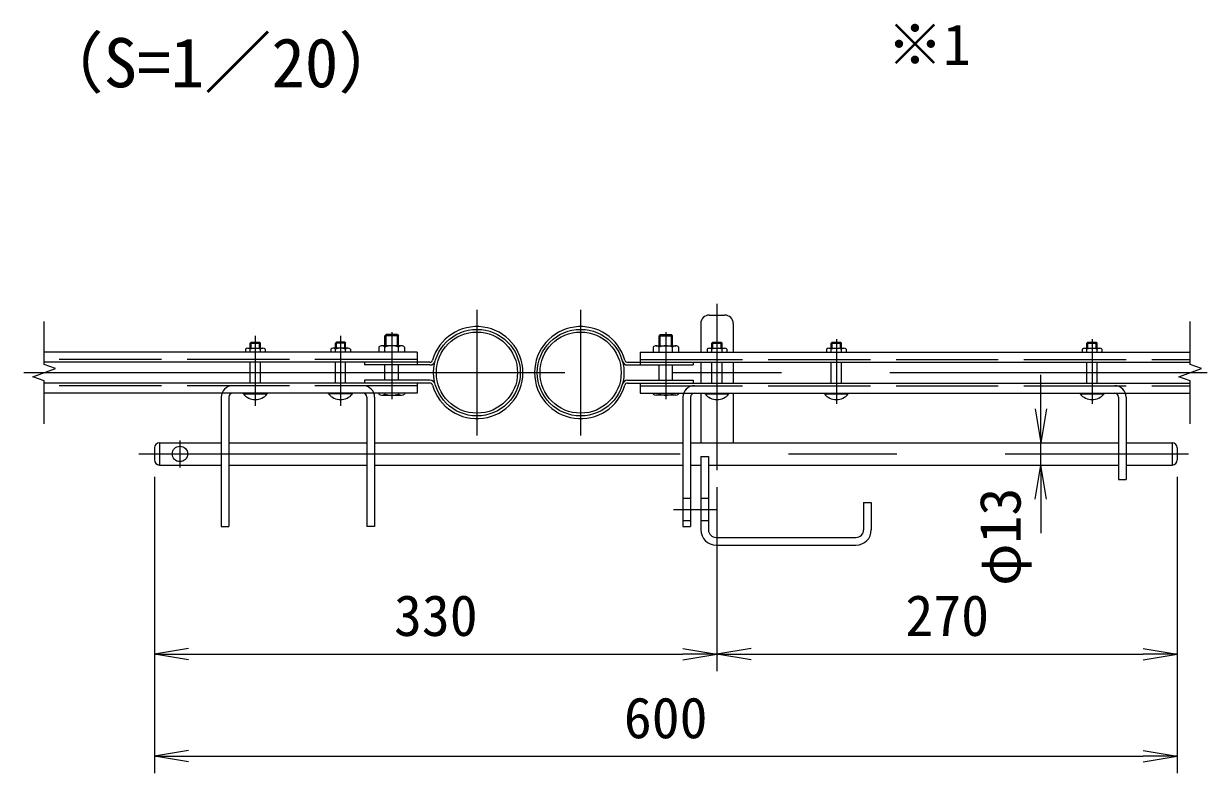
# Model space of a CAD drawing. Units: millimetres, scale not verified, with parts at other scales. Extents: x -4200 to 4200, y -2970 to 2970.
# Drawn here: x -2336 to -947, y -1672 to -792 of the extents above; entities that cross this region are included whole.
import ezdxf
from ezdxf.enums import TextEntityAlignment as Align

# ---------------------------------------------------------------- set-up
doc = ezdxf.new("R2010")
doc.units = ezdxf.units.MM
doc.header["$LTSCALE"] = 20
doc.linetypes.add('DASHED', pattern=[7.5, 6, -1.5])
doc.linetypes.add('USER1', pattern=[50.8, 31.75, -6.35, 6.35, -6.35])
doc.layers.add('0-0_D-TTL-TXT', color=7, linetype='Continuous')
for name, color, linetype, lineweight in [('0-1_D-STR-TXT', 7, 'Continuous', 9), ('0-2_D-BMK', 2, 'USER1', 13), ('0-3_D-STR1', 1, 'Continuous', 18), ('0-4_D-STR3', 3, 'Continuous', 13), ('0-5_D-STR-DIM', 7, 'Continuous', 9), ('0-6_0', 3, 'Continuous', 18)]:
    doc.layers.add(name, color=color, linetype=linetype, lineweight=lineweight)
doc.styles.add('ＭＳ ゴシック', font='')
doc.styles.get('ＭＳ ゴシック').set_extended_font_data('MS Gothic')

# ---------------------------------------------------------------- blocks, each defined once
blk = doc.blocks.new('_Open')
at = {"layer": '0-6_0', "color": 7, "lineweight": 9}
blk.add_line((-20, 3.33), (0, 0), dxfattribs=at)
blk.add_lwpolyline([(-20, -3.33), (0, 0), (-20, 0)], dxfattribs=at)

msp = doc.modelspace()

# ---------------------------------------------------------------- linework, layer by layer
at = {"layer": '0-2_D-BMK'}
for p, q in [((-1522.23, -1121.01), (-1522.23, -1316.04)), ((-1803.83, -1128.03), (-1803.83, -1275.26)), ((-1682.23, -1128.03), (-1682.23, -1275.26)), ((-2063.83, -1158.52), (-2063.83, -1240.54)), ((-1963.83, -1158.52), (-1963.83, -1240.54)), ((-1903.83, -1154.12), (-1903.83, -1232.82)), ((-1582.23, -1154.12), (-1582.23, -1232.82)), ((-1382.23, -1162.28), (-1382.23, -1238.39)), ((-1082.23, -1162.28), (-1082.23, -1238.39)), ((-2335.53, -1201.65), (-947.04, -1201.65)), ((-2152.23, -1281.26), (-2152.23, -1312.83)), ((-2200.29, -1297.05), (-969.14, -1297.05)), ((-1573.09, -1362.05), (-1522.8, -1362.05))]:
    msp.add_line(p, q, dxfattribs=at)
at = {"layer": '0-3_D-STR1'}
for centre, radius in [((-1803.83, -1201.65), 50.8), ((-1682.23, -1201.65), 50.8), ((-1803.83, -1201.65), 47.6), ((-1682.23, -1201.65), 47.6)]:
    msp.add_circle(centre, radius, dxfattribs=at)
at = {"layer": '0-4_D-STR3'}
for p, q in [((-1531.23, -1134.05), (-1513.23, -1134.05)), ((-1541.23, -1144.05), (-1541.23, -1177.45)), ((-1503.23, -1144.05), (-1503.23, -1177.45)), ((-2068.75, -1165.85), (-2069.83, -1166.93)), ((-2068.75, -1173.05), (-2068.75, -1165.85)), ((-2068.75, -1165.85), (-2058.91, -1165.85)), ((-2068.75, -1165.85), (-2058.91, -1165.85)), ((-2058.91, -1173.05), (-2058.91, -1165.85)), ((-2058.91, -1165.85), (-2057.83, -1166.93)), ((-1968.75, -1165.85), (-1969.83, -1166.93)), ((-1958.91, -1165.85), (-1968.75, -1165.85)), ((-1958.91, -1165.85), (-1968.75, -1165.85)), ((-1968.75, -1173.05), (-1968.75, -1165.85)), ((-1958.91, -1165.85), (-1957.83, -1166.93)), ((-1958.91, -1173.05), (-1958.91, -1165.85)), ((-1911.83, -1158.4), (-1910.48, -1157.05)), ((-1895.83, -1158.4), (-1911.83, -1158.4)), ((-1911.83, -1170.05), (-1911.83, -1158.4)), ((-1897.19, -1157.05), (-1910.48, -1157.05)), ((-1910.48, -1170.05), (-1910.48, -1157.05)), ((-1897.19, -1157.05), (-1895.83, -1158.4)), ((-1897.19, -1170.05), (-1897.19, -1157.05)), ((-1895.83, -1170.05), (-1895.83, -1158.4)), ((-1588.88, -1157.05), (-1590.23, -1158.4)), ((-1590.23, -1170.05), (-1590.23, -1158.4)), ((-1590.23, -1158.4), (-1574.23, -1158.4)), ((-1588.88, -1157.05), (-1575.59, -1157.05)), ((-1588.88, -1170.05), (-1588.88, -1157.05)), ((-1575.59, -1170.05), (-1575.59, -1157.05)), ((-1574.23, -1158.4), (-1575.59, -1157.05)), ((-1574.23, -1170.05), (-1574.23, -1158.4)), ((-1527.15, -1165.85), (-1528.23, -1166.93)), ((-1527.15, -1173.05), (-1527.15, -1165.85)), ((-1527.15, -1165.85), (-1517.31, -1165.85)), ((-1527.15, -1165.85), (-1517.31, -1165.85)), ((-1517.31, -1173.05), (-1517.31, -1165.85)), ((-1517.31, -1165.85), (-1516.23, -1166.93)), ((-1387.15, -1165.85), (-1388.23, -1166.93)), ((-1387.15, -1165.85), (-1377.31, -1165.85)), ((-1387.15, -1173.05), (-1387.15, -1165.85)), ((-1377.31, -1173.05), (-1377.31, -1165.85)), ((-1087.15, -1165.85), (-1088.23, -1166.93)), ((-1087.15, -1173.05), (-1087.15, -1165.85)), ((-1087.15, -1165.85), (-1077.31, -1165.85)), ((-1087.15, -1165.85), (-1077.31, -1165.85)), ((-1077.31, -1173.05), (-1077.31, -1165.85)), ((-1077.31, -1165.85), (-1076.23, -1166.93)), ((-1873.83, -1177.45), (-2311.39, -1177.45)), ((-2075.33, -1174.25), (-2075.33, -1177.45)), ((-2069.83, -1173.05), (-2069.83, -1166.93)), ((-2069.83, -1166.93), (-2057.83, -1166.93)), ((-2069.83, -1177.45), (-2069.83, -1174.25)), ((-2057.83, -1173.05), (-2057.83, -1166.93)), ((-2057.83, -1177.45), (-2057.83, -1174.25)), ((-2052.33, -1174.25), (-2052.33, -1177.45)), ((-1975.33, -1174.25), (-1975.33, -1177.45)), ((-1957.83, -1166.93), (-1969.83, -1166.93)), ((-1969.83, -1173.05), (-1969.83, -1166.93)), ((-1969.83, -1177.45), (-1969.83, -1174.25)), ((-1957.83, -1173.05), (-1957.83, -1166.93)), ((-1957.83, -1177.45), (-1957.83, -1174.25)), ((-1952.33, -1174.25), (-1952.33, -1177.45)), ((-1918.83, -1171.65), (-1918.83, -1177.45)), ((-1891.99, -1170.05), (-1915.67, -1170.05)), ((-1911.83, -1177.45), (-1911.83, -1171.65)), ((-1895.83, -1177.45), (-1895.83, -1171.65)), ((-1888.83, -1171.65), (-1888.83, -1177.45)), ((-1873.83, -1177.45), (-1873.83, -1192.65)), ((-1612.23, -1177.45), (-1612.23, -1192.65)), ((-1612.23, -1177.45), (-967.11, -1177.45)), ((-1597.23, -1171.65), (-1597.23, -1177.45)), ((-1594.07, -1170.05), (-1570.39, -1170.05)), ((-1590.23, -1177.45), (-1590.23, -1171.65)), ((-1574.23, -1177.45), (-1574.23, -1171.65)), ((-1567.23, -1171.65), (-1567.23, -1177.45)), ((-1533.73, -1174.25), (-1533.73, -1177.45)), ((-1528.23, -1173.05), (-1528.23, -1166.93)), ((-1528.23, -1166.93), (-1516.23, -1166.93)), ((-1528.23, -1177.45), (-1528.23, -1174.25)), ((-1516.23, -1173.05), (-1516.23, -1166.93)), ((-1516.23, -1177.45), (-1516.23, -1174.25)), ((-1510.73, -1174.25), (-1510.73, -1177.45)), ((-1393.73, -1174.25), (-1393.73, -1177.45)), ((-1388.23, -1166.93), (-1376.23, -1166.93)), ((-1388.23, -1173.05), (-1388.23, -1166.93)), ((-1388.23, -1177.45), (-1388.23, -1174.25)), ((-1376.23, -1173.05), (-1376.23, -1166.93)), ((-1376.23, -1177.45), (-1376.23, -1174.25)), ((-1370.73, -1174.25), (-1370.73, -1177.45)), ((-1093.73, -1174.25), (-1093.73, -1177.45)), ((-1088.23, -1177.45), (-1088.23, -1174.25)), ((-1076.23, -1173.05), (-1076.23, -1166.93)), ((-1076.23, -1177.45), (-1076.23, -1174.25)), ((-1070.73, -1174.25), (-1070.73, -1177.45)), ((-1858.92, -1189.45), (-2311.39, -1189.45)), ((-2069.83, -1213.85), (-2069.83, -1189.45)), ((-2057.83, -1213.85), (-2057.83, -1189.45)), ((-1969.83, -1213.85), (-1969.83, -1189.45)), ((-1957.83, -1213.85), (-1957.83, -1189.45)), ((-1935.83, -1189.45), (-1935.83, -1192.65)), ((-1858.92, -1192.65), (-1935.83, -1192.65)), ((-1911.83, -1210.65), (-1911.83, -1192.65)), ((-1895.83, -1210.65), (-1895.83, -1192.65)), ((-1627.14, -1189.45), (-967.11, -1189.45)), ((-1627.14, -1192.65), (-1550.23, -1192.65)), ((-1590.23, -1210.65), (-1590.23, -1192.65)), ((-1574.23, -1210.65), (-1574.23, -1192.65)), ((-1550.23, -1189.45), (-1550.23, -1192.65)), ((-1541.23, -1189.45), (-1541.23, -1213.85)), ((-1528.23, -1213.85), (-1528.23, -1189.45)), ((-1516.23, -1213.85), (-1516.23, -1189.45)), ((-1503.23, -1189.45), (-1503.23, -1213.85)), ((-1388.23, -1213.85), (-1388.23, -1189.45)), ((-1376.23, -1213.85), (-1376.23, -1189.45)), ((-1088.23, -1213.85), (-1088.23, -1189.45)), ((-1076.23, -1213.85), (-1076.23, -1189.45)), ((-1858.92, -1213.85), (-2311.39, -1213.85)), ((-1858.92, -1210.65), (-1935.83, -1210.65)), ((-1935.83, -1210.65), (-1935.83, -1213.85)), ((-1935.83, -1210.65), (-1935.83, -1213.85)), ((-1873.83, -1213.85), (-1873.83, -1225.85)), ((-1627.14, -1210.65), (-1550.23, -1210.65)), ((-1627.14, -1213.85), (-967.11, -1213.85)), ((-1612.23, -1213.85), (-1612.23, -1225.85)), ((-1550.23, -1210.65), (-1550.23, -1213.85)), ((-1873.83, -1225.85), (-2311.39, -1225.85)), ((-2103.83, -1230.55), (-2103.83, -1382.05)), ((-2094.83, -1230.35), (-2094.83, -1382.05)), ((-2077.83, -1225.85), (-2049.83, -1225.85)), ((-2077.83, -1226.67), (-2077.83, -1225.85)), ((-2077.83, -1226.67), (-2049.83, -1226.67)), ((-2049.83, -1226.67), (-2049.83, -1225.85)), ((-1977.83, -1226.67), (-1977.83, -1225.85)), ((-1949.83, -1225.85), (-1977.83, -1225.85)), ((-1949.83, -1226.67), (-1977.83, -1226.67)), ((-1949.83, -1226.67), (-1949.83, -1225.85)), ((-1932.83, -1230.35), (-1932.83, -1382.05)), ((-1923.83, -1230.55), (-1923.83, -1382.05)), ((-1918.83, -1225.85), (-1918.83, -1226.85)), ((-1915.47, -1228.05), (-1892.27, -1228.05)), ((-1911.83, -1225.85), (-1911.83, -1226.85)), ((-1895.83, -1225.85), (-1895.83, -1226.85)), ((-1888.83, -1225.85), (-1888.83, -1226.85)), ((-1612.23, -1225.85), (-967.11, -1225.85)), ((-1597.23, -1225.85), (-1597.23, -1226.85)), ((-1570.59, -1228.05), (-1593.79, -1228.05)), ((-1590.23, -1225.85), (-1590.23, -1226.85)), ((-1574.23, -1225.85), (-1574.23, -1226.85)), ((-1567.23, -1225.85), (-1567.23, -1226.85)), ((-1553.23, -1230.35), (-1553.23, -1382.05)), ((-1541.23, -1225.85), (-1541.23, -1284.05)), ((-1536.23, -1225.85), (-1508.23, -1225.85)), ((-1536.23, -1226.67), (-1536.23, -1225.85)), ((-1536.23, -1226.67), (-1508.23, -1226.67)), ((-1508.23, -1226.67), (-1508.23, -1225.85)), ((-1503.23, -1225.85), (-1503.23, -1284.05)), ((-1396.23, -1225.85), (-1368.23, -1225.85)), ((-1396.23, -1226.67), (-1396.23, -1225.85)), ((-1396.23, -1226.67), (-1368.23, -1226.67)), ((-1368.23, -1226.67), (-1368.23, -1225.85)), ((-1096.23, -1225.85), (-1068.23, -1225.85)), ((-1096.23, -1226.67), (-1096.23, -1225.85)), ((-1096.23, -1226.67), (-1068.23, -1226.67)), ((-1068.23, -1226.67), (-1068.23, -1225.85)), ((-1051.23, -1230.35), (-1051.23, -1327.05)), ((-1042.23, -1230.55), (-1042.23, -1327.05)), ((-2182.23, -1290.05), (-2182.23, -1304.05)), ((-2176.23, -1284.05), (-2103.83, -1284.05)), ((-2176.23, -1284.05), (-2176.23, -1310.05)), ((-2094.83, -1284.05), (-1932.83, -1284.05)), ((-1923.83, -1284.05), (-1562.23, -1284.05)), ((-1553.23, -1284.05), (-1051.23, -1284.05)), ((-1042.23, -1284.05), (-988.23, -1284.05)), ((-988.23, -1284.05), (-988.23, -1310.05)), ((-982.23, -1290.05), (-982.23, -1304.05)), ((-1541.23, -1300.05), (-1541.23, -1386.05)), ((-1541.23, -1300.05), (-1532.23, -1300.05)), ((-1532.23, -1300.05), (-1532.23, -1386.05)), ((-2176.23, -1310.05), (-2103.83, -1310.05)), ((-2094.83, -1310.05), (-1932.83, -1310.05)), ((-1923.83, -1310.05), (-1562.23, -1310.05)), ((-1553.23, -1310.05), (-1541.23, -1310.05)), ((-1532.23, -1310.05), (-1051.23, -1310.05)), ((-1042.23, -1310.05), (-988.23, -1310.05)), ((-1051.23, -1327.05), (-1042.23, -1327.05)), ((-1562.23, -1349.05), (-1553.23, -1349.05)), ((-1541.23, -1349.05), (-1532.23, -1349.05)), ((-1350.23, -1354.05), (-1350.23, -1386.05)), ((-1350.23, -1354.05), (-1341.23, -1354.05)), ((-1341.23, -1354.05), (-1341.23, -1386.05)), ((-2103.83, -1382.05), (-2094.83, -1382.05)), ((-1923.83, -1382.05), (-1932.83, -1382.05)), ((-1562.23, -1375.05), (-1553.23, -1375.05)), ((-1541.23, -1375.05), (-1532.23, -1375.05)), ((-1523.23, -1395.05), (-1359.23, -1395.05)), ((-1523.23, -1404.05), (-1359.23, -1404.05))]:
    msp.add_line(p, q, dxfattribs=at)
at = {"layer": '0-4_D-STR3', "linetype": 'DASHED'}
for p, q in [((-2072.62, -1173.05), (-2054.9, -1173.05)), ((-1955.04, -1173.05), (-1972.76, -1173.05)), ((-1531.02, -1173.05), (-1513.3, -1173.05)), ((-1391.02, -1173.05), (-1373.3, -1173.05)), ((-1091.02, -1173.05), (-1073.3, -1173.05)), ((-1873.83, -1186.25), (-2311.39, -1186.25)), ((-1612.23, -1186.25), (-967.11, -1186.25)), ((-1873.83, -1217.05), (-2311.39, -1217.05)), ((-1612.23, -1217.05), (-967.11, -1217.05))]:
    msp.add_line(p, q, dxfattribs=at)
at = {"layer": '0-4_D-STR3'}
for points in [[(-1387.15, -1165.85), (-1377.31, -1165.85), (-1376.23, -1166.93)], [(-1088.23, -1173.05), (-1088.23, -1166.93), (-1076.23, -1166.93)], [(-1562.23, -1230.55), (-1562.23, -1382.05), (-1553.23, -1382.05)]]:
    msp.add_lwpolyline(points, dxfattribs=at)
msp.add_circle((-2152.23, -1297.05), 9, dxfattribs=at)
for centre, radius, start, end in [((-1531.23, -1144.05), 10, 90, 180), ((-1513.23, -1144.05), 10, 0, 90), ((-1803.83, -1201.65), 54, 195.6185, 164.3815), ((-1682.23, -1201.65), 54, 15.6185, 344.3815), ((-2072.58, -1176.8), 3.75, 42.84372, 137.15628), ((-2063.83, -1188.65), 15.6, 67.38014, 112.61986), ((-2055.08, -1176.78), 3.74, 42.69541, 137.30459), ((-1972.58, -1176.78), 3.74, 42.69541, 137.30459), ((-1963.83, -1188.65), 15.6, 67.38014, 112.61986), ((-1955.08, -1176.8), 3.75, 42.84372, 137.15628), ((-1915.33, -1174.64), 4.6, 40.52088, 139.47912), ((-1903.83, -1190.85), 20.8, 67.38014, 112.61986), ((-1892.33, -1174.64), 4.6, 40.52088, 139.47912), ((-1593.73, -1174.64), 4.6, 40.52088, 139.47912), ((-1582.23, -1190.85), 20.8, 67.38014, 112.61986), ((-1570.73, -1174.64), 4.6, 40.52088, 139.47912), ((-1530.98, -1176.8), 3.75, 42.84372, 137.15628), ((-1522.23, -1188.65), 15.6, 67.38014, 112.61986), ((-1513.48, -1176.78), 3.74, 42.69541, 137.30459), ((-1390.98, -1176.8), 3.75, 42.84372, 137.15628), ((-1382.23, -1188.65), 15.6, 67.38014, 112.61986), ((-1373.48, -1176.78), 3.74, 42.69541, 137.30459), ((-1090.98, -1176.8), 3.75, 42.84372, 137.15628), ((-1082.23, -1188.65), 15.6, 67.38014, 112.61986), ((-1073.48, -1176.78), 3.74, 42.69541, 137.30459), ((-1858.92, -1186.25), 3.2, 270, 344.3815), ((-1858.92, -1186.25), 6.4, 270, 344.3815), ((-1627.14, -1186.25), 6.4, 195.6185, 270), ((-1627.14, -1186.25), 3.2, 195.6185, 270), ((-2090.33, -1230.55), 13.5, 90, 180), ((-1937.33, -1230.55), 13.5, 0, 90), ((-1858.92, -1217.05), 6.4, 15.6185, 90), ((-1858.92, -1217.05), 3.2, 15.6185, 90), ((-1627.14, -1217.05), 6.4, 90, 164.3815), ((-1627.14, -1217.05), 3.2, 90, 164.3815), ((-1548.73, -1230.55), 13.5, 90, 180), ((-1055.73, -1230.55), 13.5, 0, 90), ((-2090.33, -1230.35), 4.5, 90, 180), ((-2063.83, -1215.05), 18.2, 219.71514, 320.28486), ((-1963.83, -1215.05), 18.2, 219.71514, 320.28486), ((-1937.33, -1230.35), 4.5, 0, 90), ((-1915.33, -1222.35), 5.7, 232.09851, 307.90149), ((-1903.83, -1200.78), 27.27, 252.93847, 287.06153), ((-1892.33, -1222.34), 5.7, 232.14171, 307.85829), ((-1593.73, -1222.34), 5.7, 232.14171, 307.85829), ((-1582.23, -1200.78), 27.27, 252.93847, 287.06153), ((-1570.73, -1222.35), 5.7, 232.09851, 307.90149), ((-1548.73, -1230.35), 4.5, 90, 180), ((-1522.23, -1215.05), 18.2, 219.71514, 320.28486), ((-1382.23, -1215.05), 18.2, 219.71514, 320.28486), ((-1082.23, -1215.05), 18.2, 219.71514, 320.28486), ((-1055.73, -1230.35), 4.5, 0, 90), ((-2176.23, -1290.05), 6, 90, 180), ((-988.23, -1290.05), 6, 0, 90), ((-2176.23, -1304.05), 6, 180, 270), ((-988.23, -1304.05), 6, 270, 0), ((-1523.23, -1386.05), 18, 180, 270), ((-1523.23, -1386.05), 9, 180, 270), ((-1359.23, -1386.05), 9, 270, 0), ((-1359.23, -1386.05), 18, 270, 0)]:
    msp.add_arc(centre, radius, start, end, dxfattribs=at)
at = {"layer": '0-5_D-STR-DIM'}
for p, q in [((-2311.39, -1192.03), (-2311.39, -1141.65)), ((-967.11, -1192.03), (-967.11, -1141.65)), ((-2298.17, -1196.84), (-2311.39, -1192.03)), ((-953.9, -1196.84), (-967.11, -1192.03)), ((-2324.6, -1206.45), (-2298.17, -1196.84)), ((-2311.39, -1211.26), (-2324.6, -1206.45)), ((-1142.2, -1244.05), (-1142.2, -1204.05)), ((-980.33, -1206.45), (-953.9, -1196.84)), ((-967.11, -1211.26), (-980.33, -1206.45)), ((-2311.39, -1261.65), (-2311.39, -1211.26)), ((-967.11, -1261.65), (-967.11, -1211.26)), ((-1142.2, -1310.05), (-1142.2, -1284.05)), ((-1122.2, -1284.05), (-1122, -1284.05)), ((-1122.2, -1310.05), (-1122, -1310.05)), ((-2182.23, -1324.05), (-2182.23, -1551.79)), ((-2182.23, -1324.05), (-2182.23, -1671.79)), ((-982.23, -1324.05), (-982.23, -1551.79)), ((-982.23, -1324.05), (-982.23, -1671.79)), ((-1522.23, -1336.04), (-1522.23, -1551.79)), ((-1522.23, -1336.04), (-1522.23, -1551.79)), ((-1142.2, -1350.05), (-1142.2, -1390.05)), ((-2142.23, -1531.79), (-1562.23, -1531.79)), ((-1482.23, -1531.79), (-1022.23, -1531.79)), ((-2142.23, -1651.79), (-1022.23, -1651.79))]:
    msp.add_line(p, q, dxfattribs=at)

# ---------------------------------------------------------------- block references
at = {"layer": '0-5_D-STR-DIM', "xscale": 2, "yscale": 2}
for p, rotation in [((-1142.2, -1284.05), 270), ((-1142.2, -1310.05), 90), ((-2182.23, -1531.79), 180), ((-1522.23, -1531.79), 180), ((-2182.23, -1651.79), 180)]:
    msp.add_blockref('_Open', p, dxfattribs=dict(at, rotation=rotation))
for p in [(-1522.23, -1531.79), (-982.23, -1531.79), (-982.23, -1651.79)]:
    msp.add_blockref('_Open', p, dxfattribs=at)

# ---------------------------------------------------------------- texts
at = {"layer": '0-0_D-TTL-TXT', "style": 'ＭＳ ゴシック'}
msp.add_text('（S=1／20）', height=57.77, dxfattribs=at).set_placement((-2320.48, -884.2), align=Align.BOTTOM_LEFT)
at = {"layer": '0-1_D-STR-TXT', "style": 'ＭＳ ゴシック'}
msp.add_text('※1', height=48.09, dxfattribs=at).set_placement((-1322.82, -855.17), align=Align.BOTTOM_LEFT)
at = {"layer": '0-5_D-STR-DIM', "style": 'ＭＳ ゴシック'}
msp.add_text('φ13', height=48.09, rotation=90, dxfattribs=at).set_placement((-1151.64, -1451.83), align=Align.BOTTOM_LEFT)
for s, p in [('330', (-1901.11, -1525.04)), ('270', (-1301.23, -1525.04)), ('600', (-1631.48, -1645.04))]:
    msp.add_text(s, height=48.09, dxfattribs=at).set_placement(p, align=Align.BOTTOM_LEFT)

doc.saveas('drawing.dxf')
